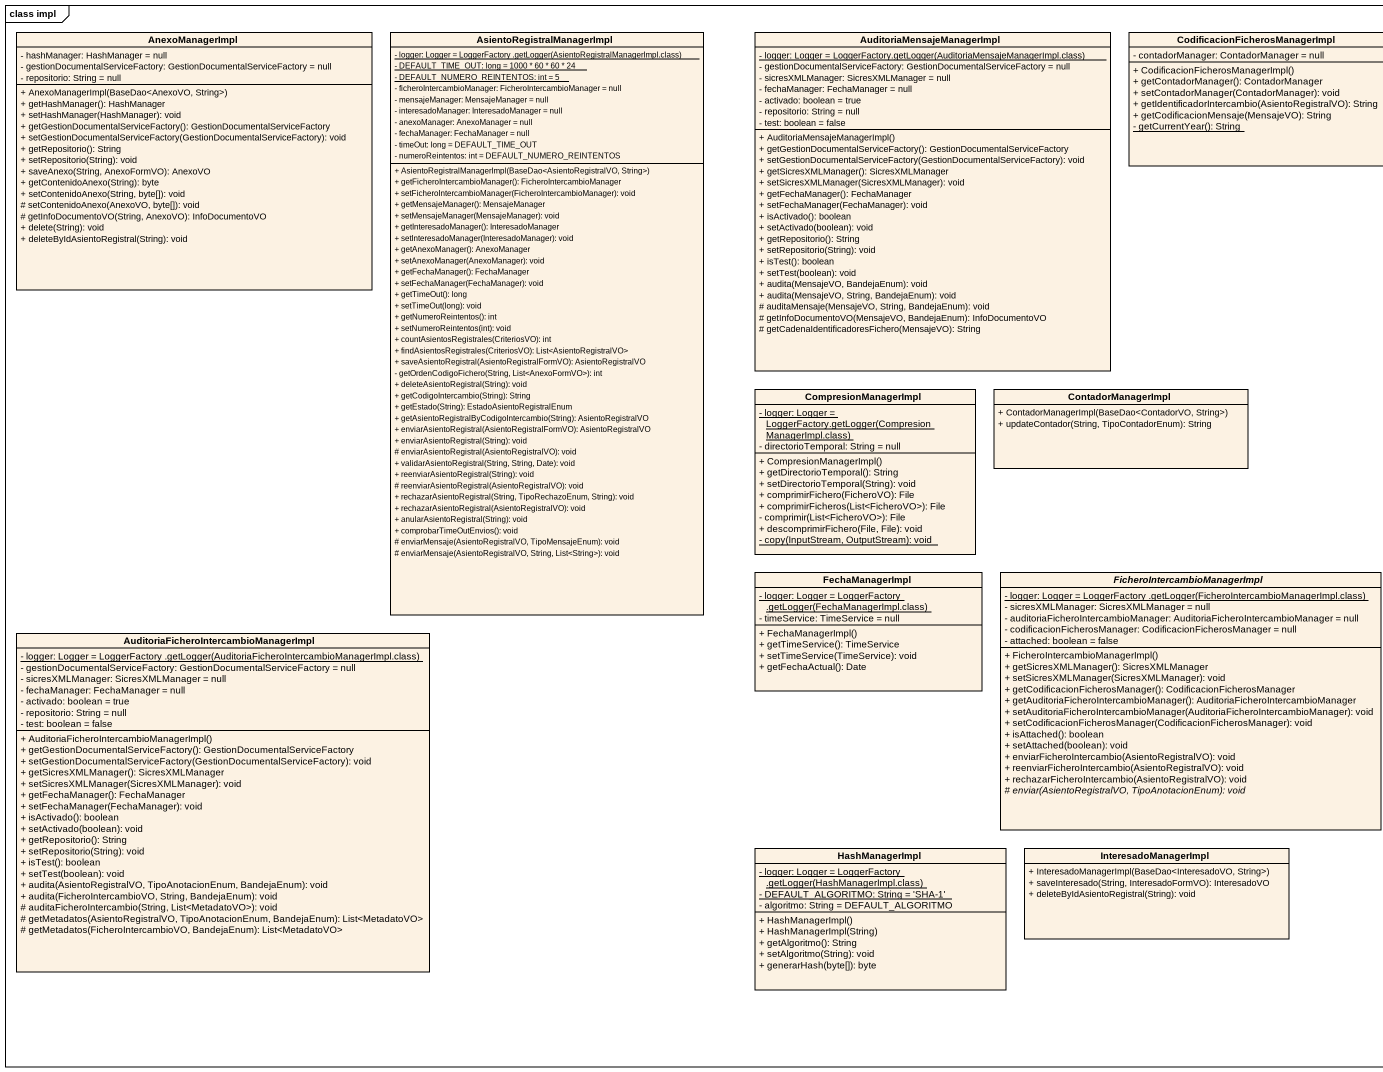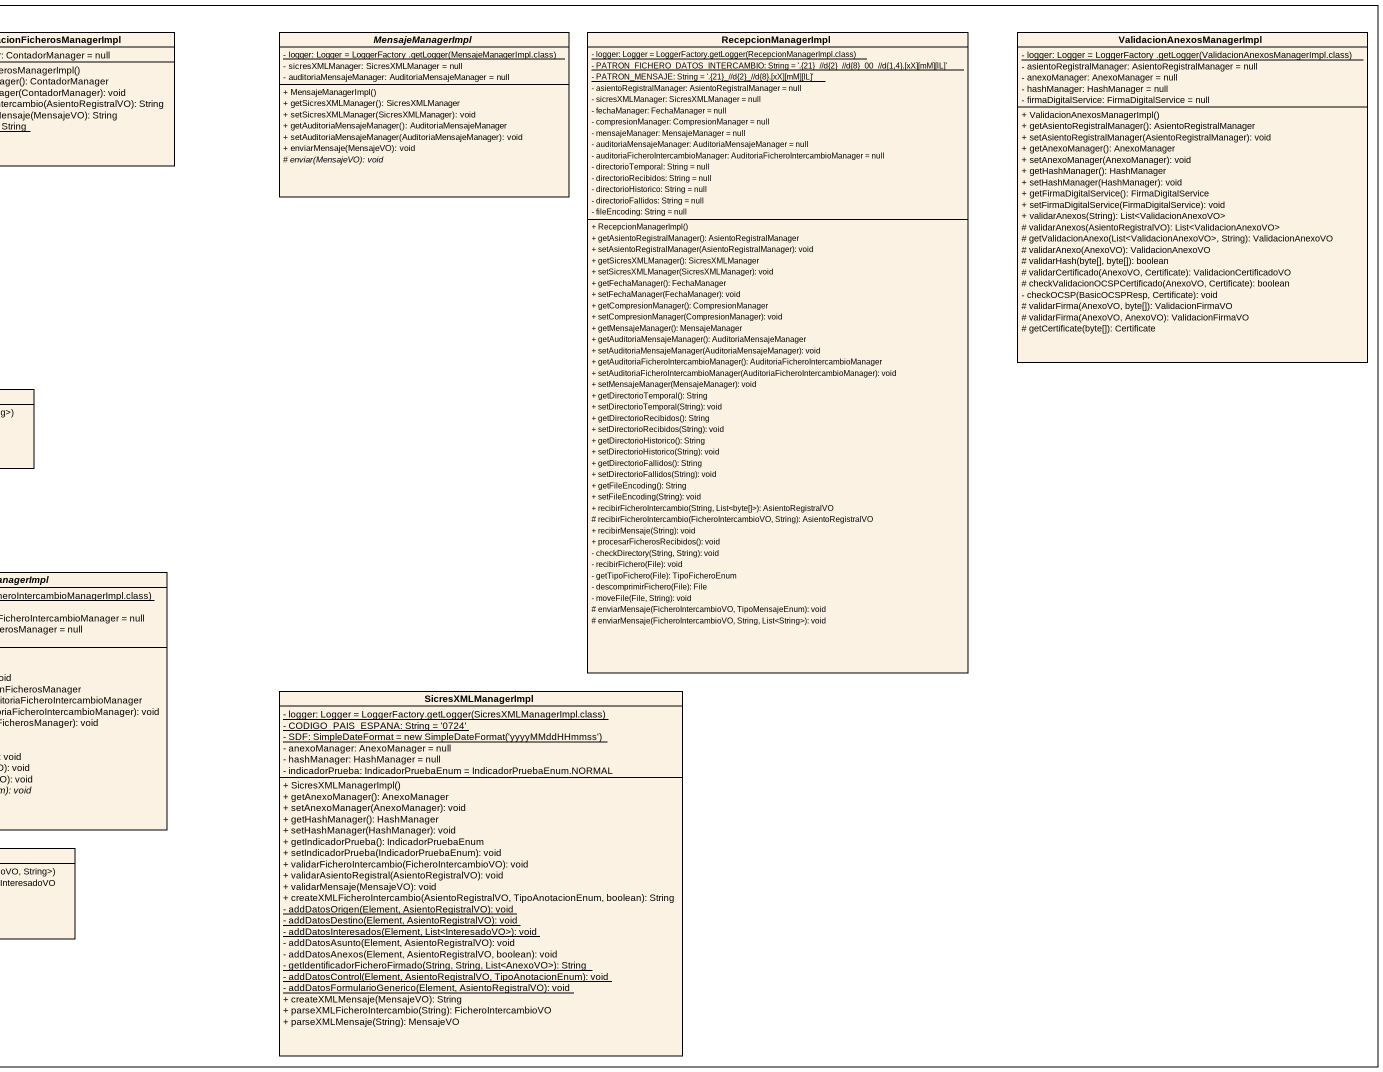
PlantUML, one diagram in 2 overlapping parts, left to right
@startuml
mainframe class impl
hide circle
hide empty members
skinparam classAttributeIconSize 0
class AnexoManagerImpl {
  - hashManager: HashManager = null
  - gestionDocumentalServiceFactory: GestionDocumentalServiceFactory = null
  - repositorio: String = null
  + AnexoManagerImpl(BaseDao<AnexoVO, String>)
  + getHashManager(): HashManager
  + setHashManager(HashManager): void
  + getGestionDocumentalServiceFactory(): GestionDocumentalServiceFactory
  + setGestionDocumentalServiceFactory(GestionDocumentalServiceFactory): void
  + getRepositorio(): String
  + setRepositorio(String): void
  + saveAnexo(String, AnexoFormVO): AnexoVO
  + getContenidoAnexo(String): byte
  + setContenidoAnexo(String, byte[]): void
  # setContenidoAnexo(AnexoVO, byte[]): void
  # getInfoDocumentoVO(String, AnexoVO): InfoDocumentoVO
  + delete(String): void
  + deleteByIdAsientoRegistral(String): void
}
class AsientoRegistralManagerImpl {
  {static} {field} - logger: Logger = LoggerFactory .getLogger(AsientoRegistralManagerImpl.class)
  {static} - DEFAULT_TIME_OUT: long = 1000 * 60 * 60 * 24
  {static} - DEFAULT_NUMERO_REINTENTOS: int = 5
  - ficheroIntercambioManager: FicheroIntercambioManager = null
  - mensajeManager: MensajeManager = null
  - interesadoManager: InteresadoManager = null
  - anexoManager: AnexoManager = null
  - fechaManager: FechaManager = null
  - timeOut: long = DEFAULT_TIME_OUT
  - numeroReintentos: int = DEFAULT_NUMERO_REINTENTOS
  + AsientoRegistralManagerImpl(BaseDao<AsientoRegistralVO, String>)
  + getFicheroIntercambioManager(): FicheroIntercambioManager
  + setFicheroIntercambioManager(FicheroIntercambioManager): void
  + getMensajeManager(): MensajeManager
  + setMensajeManager(MensajeManager): void
  + getInteresadoManager(): InteresadoManager
  + setInteresadoManager(InteresadoManager): void
  + getAnexoManager(): AnexoManager
  + setAnexoManager(AnexoManager): void
  + getFechaManager(): FechaManager
  + setFechaManager(FechaManager): void
  + getTimeOut(): long
  + setTimeOut(long): void
  + getNumeroReintentos(): int
  + setNumeroReintentos(int): void
  + countAsientosRegistrales(CriteriosVO): int
  + findAsientosRegistrales(CriteriosVO): List<AsientoRegistralVO>
  + saveAsientoRegistral(AsientoRegistralFormVO): AsientoRegistralVO
  - getOrdenCodigoFichero(String, List<AnexoFormVO>): int
  + deleteAsientoRegistral(String): void
  + getCodigoIntercambio(String): String
  + getEstado(String): EstadoAsientoRegistralEnum
  + getAsientoRegistralByCodigoIntercambio(String): AsientoRegistralVO
  + enviarAsientoRegistral(AsientoRegistralFormVO): AsientoRegistralVO
  + enviarAsientoRegistral(String): void
  # enviarAsientoRegistral(AsientoRegistralVO): void
  + validarAsientoRegistral(String, String, Date): void
  + reenviarAsientoRegistral(String): void
  # reenviarAsientoRegistral(AsientoRegistralVO): void
  + rechazarAsientoRegistral(String, TipoRechazoEnum, String): void
  + rechazarAsientoRegistral(AsientoRegistralVO): void
  + anularAsientoRegistral(String): void
  + comprobarTimeOutEnvios(): void
  # enviarMensaje(AsientoRegistralVO, TipoMensajeEnum): void
  # enviarMensaje(AsientoRegistralVO, String, List<String>): void
}
class AuditoriaMensajeManagerImpl {
  {static} {field} - logger: Logger = LoggerFactory.getLogger(AuditoriaMensajeManagerImpl.class)
  - gestionDocumentalServiceFactory: GestionDocumentalServiceFactory = null
  - sicresXMLManager: SicresXMLManager = null
  - fechaManager: FechaManager = null
  - activado: boolean = true
  - repositorio: String = null
  - test: boolean = false
  + AuditoriaMensajeManagerImpl()
  + getGestionDocumentalServiceFactory(): GestionDocumentalServiceFactory
  + setGestionDocumentalServiceFactory(GestionDocumentalServiceFactory): void
  + getSicresXMLManager(): SicresXMLManager
  + setSicresXMLManager(SicresXMLManager): void
  + getFechaManager(): FechaManager
  + setFechaManager(FechaManager): void
  + isActivado(): boolean
  + setActivado(boolean): void
  + getRepositorio(): String
  + setRepositorio(String): void
  + isTest(): boolean
  + setTest(boolean): void
  + audita(MensajeVO, BandejaEnum): void
  + audita(MensajeVO, String, BandejaEnum): void
  # auditaMensaje(MensajeVO, String, BandejaEnum): void
  # getInfoDocumentoVO(MensajeVO, BandejaEnum): InfoDocumentoVO
  # getCadenaIdentificadoresFichero(MensajeVO): String
}
class "CodificacionFicherosManagerImpl" as CodificacionFicherosManagerI {
  - contadorManager: ContadorManager = null
  + CodificacionFicherosManagerImpl()
  + getContadorManager(): ContadorManager
  + setContadorManager(ContadorManager): void
  + getIdentificadorIntercambio(AsientoRegistralVO): String
  + getCodificacionMensaje(MensajeVO): String
  {static} - getCurrentYear(): String
}
abstract class MensajeManagerImpl {
  {static} {field} - logger: Logger = LoggerFactory .getLogger(MensajeManagerImpl.class)
  - sicresXMLManager: SicresXMLManager = null
  - auditoriaMensajeManager: AuditoriaMensajeManager = null
  + MensajeManagerImpl()
  + getSicresXMLManager(): SicresXMLManager
  + setSicresXMLManager(SicresXMLManager): void
  + getAuditoriaMensajeManager(): AuditoriaMensajeManager
  + setAuditoriaMensajeManager(AuditoriaMensajeManager): void
  + enviarMensaje(MensajeVO): void
  {abstract} # enviar(MensajeVO): void
}
class RecepcionManagerImpl {
  {static} {field} - logger: Logger = LoggerFactory.getLogger(RecepcionManagerImpl.class)
  {static} - PATRON_FICHERO_DATOS_INTERCAMBIO: String = '.{21}_~//d{2}_~//d{8}_00_~//d{1,4}.[xX][mM][lL]'
  {static} - PATRON_MENSAJE: String = '.{21}_~//d{2}_~//d{8}.[xX][mM][lL]'
  - asientoRegistralManager: AsientoRegistralManager = null
  - sicresXMLManager: SicresXMLManager = null
  - fechaManager: FechaManager = null
  - compresionManager: CompresionManager = null
  - mensajeManager: MensajeManager = null
  - auditoriaMensajeManager: AuditoriaMensajeManager = null
  - auditoriaFicheroIntercambioManager: AuditoriaFicheroIntercambioManager = null
  - directorioTemporal: String = null
  - directorioRecibidos: String = null
  - directorioHistorico: String = null
  - directorioFallidos: String = null
  - fileEncoding: String = null
  + RecepcionManagerImpl()
  + getAsientoRegistralManager(): AsientoRegistralManager
  + setAsientoRegistralManager(AsientoRegistralManager): void
  + getSicresXMLManager(): SicresXMLManager
  + setSicresXMLManager(SicresXMLManager): void
  + getFechaManager(): FechaManager
  + setFechaManager(FechaManager): void
  + getCompresionManager(): CompresionManager
  + setCompresionManager(CompresionManager): void
  + getMensajeManager(): MensajeManager
  + getAuditoriaMensajeManager(): AuditoriaMensajeManager
  + setAuditoriaMensajeManager(AuditoriaMensajeManager): void
  + getAuditoriaFicheroIntercambioManager(): AuditoriaFicheroIntercambioManager
  + setAuditoriaFicheroIntercambioManager(AuditoriaFicheroIntercambioManager): void
  + setMensajeManager(MensajeManager): void
  + getDirectorioTemporal(): String
  + setDirectorioTemporal(String): void
  + getDirectorioRecibidos(): String
  + setDirectorioRecibidos(String): void
  + getDirectorioHistorico(): String
  + setDirectorioHistorico(String): void
  + getDirectorioFallidos(): String
  + setDirectorioFallidos(String): void
  + getFileEncoding(): String
  + setFileEncoding(String): void
  + recibirFicheroIntercambio(String, List<byte[]>): AsientoRegistralVO
  # recibirFicheroIntercambio(FicheroIntercambioVO, String): AsientoRegistralVO
  + recibirMensaje(String): void
  + procesarFicherosRecibidos(): void
  - checkDirectory(String, String): void
  - recibirFichero(File): void
  - getTipoFichero(File): TipoFicheroEnum
  - descomprimirFichero(File): File
  - moveFile(File, String): void
  # enviarMensaje(FicheroIntercambioVO, TipoMensajeEnum): void
  # enviarMensaje(FicheroIntercambioVO, String, List<String>): void
}
class ValidacionAnexosManagerImpl {
  {static} {field} - logger: Logger = LoggerFactory .getLogger(ValidacionAnexosManagerImpl.class)
  - asientoRegistralManager: AsientoRegistralManager = null
  - anexoManager: AnexoManager = null
  - hashManager: HashManager = null
  - firmaDigitalService: FirmaDigitalService = null
  + ValidacionAnexosManagerImpl()
  + getAsientoRegistralManager(): AsientoRegistralManager
  + setAsientoRegistralManager(AsientoRegistralManager): void
  + getAnexoManager(): AnexoManager
  + setAnexoManager(AnexoManager): void
  + getHashManager(): HashManager
  + setHashManager(HashManager): void
  + getFirmaDigitalService(): FirmaDigitalService
  + setFirmaDigitalService(FirmaDigitalService): void
  + validarAnexos(String): List<ValidacionAnexoVO>
  # validarAnexos(AsientoRegistralVO): List<ValidacionAnexoVO>
  # getValidacionAnexo(List<ValidacionAnexoVO>, String): ValidacionAnexoVO
  # validarAnexo(AnexoVO): ValidacionAnexoVO
  # validarHash(byte[], byte[]): boolean
  # validarCertificado(AnexoVO, Certificate): ValidacionCertificadoVO
  # checkValidacionOCSPCertificado(AnexoVO, Certificate): boolean
  - checkOCSP(BasicOCSPResp, Certificate): void
  # validarFirma(AnexoVO, byte[]): ValidacionFirmaVO
  # validarFirma(AnexoVO, AnexoVO): ValidacionFirmaVO
  # getCertificate(byte[]): Certificate
}
class CompresionManagerImpl {
  {static} {field} - logger: Logger = LoggerFactory.getLogger(CompresionManagerImpl.class)
  - directorioTemporal: String = null
  + CompresionManagerImpl()
  + getDirectorioTemporal(): String
  + setDirectorioTemporal(String): void
  + comprimirFichero(FicheroVO): File
  + comprimirFicheros(List<FicheroVO>): File
  - comprimir(List<FicheroVO>): File
  + descomprimirFichero(File, File): void
  {static} - copy(InputStream, OutputStream): void
}
class ContadorManagerImpl {
  + ContadorManagerImpl(BaseDao<ContadorVO, String>)
  + updateContador(String, TipoContadorEnum): String
}
class FechaManagerImpl {
  {static} {field} - logger: Logger = LoggerFactory .getLogger(FechaManagerImpl.class)
  - timeService: TimeService = null
  + FechaManagerImpl()
  + getTimeService(): TimeService
  + setTimeService(TimeService): void
  + getFechaActual(): Date
}
abstract class "FicheroIntercambioManagerImpl" as FicheroIntercambioManagerImp {
  {static} {field} - logger: Logger = LoggerFactory .getLogger(FicheroIntercambioManagerImpl.class)
  - sicresXMLManager: SicresXMLManager = null
  - auditoriaFicheroIntercambioManager: AuditoriaFicheroIntercambioManager = null
  - codificacionFicherosManager: CodificacionFicherosManager = null
  - attached: boolean = false
  + FicheroIntercambioManagerImpl()
  + getSicresXMLManager(): SicresXMLManager
  + setSicresXMLManager(SicresXMLManager): void
  + getCodificacionFicherosManager(): CodificacionFicherosManager
  + getAuditoriaFicheroIntercambioManager(): AuditoriaFicheroIntercambioManager
  + setAuditoriaFicheroIntercambioManager(AuditoriaFicheroIntercambioManager): void
  + setCodificacionFicherosManager(CodificacionFicherosManager): void
  + isAttached(): boolean
  + setAttached(boolean): void
  + enviarFicheroIntercambio(AsientoRegistralVO): void
  + reenviarFicheroIntercambio(AsientoRegistralVO): void
  + rechazarFicheroIntercambio(AsientoRegistralVO): void
  {abstract} # enviar(AsientoRegistralVO, TipoAnotacionEnum): void
}
class "AuditoriaFicheroIntercambioManagerImpl" as AuditoriaFicheroIntercambioM {
  {static} {field} - logger: Logger = LoggerFactory .getLogger(AuditoriaFicheroIntercambioManagerImpl.class)
  - gestionDocumentalServiceFactory: GestionDocumentalServiceFactory = null
  - sicresXMLManager: SicresXMLManager = null
  - fechaManager: FechaManager = null
  - activado: boolean = true
  - repositorio: String = null
  - test: boolean = false
  + AuditoriaFicheroIntercambioManagerImpl()
  + getGestionDocumentalServiceFactory(): GestionDocumentalServiceFactory
  + setGestionDocumentalServiceFactory(GestionDocumentalServiceFactory): void
  + getSicresXMLManager(): SicresXMLManager
  + setSicresXMLManager(SicresXMLManager): void
  + getFechaManager(): FechaManager
  + setFechaManager(FechaManager): void
  + isActivado(): boolean
  + setActivado(boolean): void
  + getRepositorio(): String
  + setRepositorio(String): void
  + isTest(): boolean
  + setTest(boolean): void
  + audita(AsientoRegistralVO, TipoAnotacionEnum, BandejaEnum): void
  + audita(FicheroIntercambioVO, String, BandejaEnum): void
  # auditaFicheroIntercambio(String, List<MetadatoVO>): void
  # getMetadatos(AsientoRegistralVO, TipoAnotacionEnum, BandejaEnum): List<MetadatoVO>
  # getMetadatos(FicheroIntercambioVO, BandejaEnum): List<MetadatoVO>
}
class SicresXMLManagerImpl {
  {static} {field} - logger: Logger = LoggerFactory.getLogger(SicresXMLManagerImpl.class)
  {static} - CODIGO_PAIS_ESPANA: String = '0724'
  {static} {field} - SDF: SimpleDateFormat = new SimpleDateFormat('yyyyMMddHHmmss')
  - anexoManager: AnexoManager = null
  - hashManager: HashManager = null
  - indicadorPrueba: IndicadorPruebaEnum = IndicadorPruebaEnum.NORMAL
  + SicresXMLManagerImpl()
  + getAnexoManager(): AnexoManager
  + setAnexoManager(AnexoManager): void
  + getHashManager(): HashManager
  + setHashManager(HashManager): void
  + getIndicadorPrueba(): IndicadorPruebaEnum
  + setIndicadorPrueba(IndicadorPruebaEnum): void
  + validarFicheroIntercambio(FicheroIntercambioVO): void
  + validarAsientoRegistral(AsientoRegistralVO): void
  + validarMensaje(MensajeVO): void
  + createXMLFicheroIntercambio(AsientoRegistralVO, TipoAnotacionEnum, boolean): String
  {static} - addDatosOrigen(Element, AsientoRegistralVO): void
  {static} - addDatosDestino(Element, AsientoRegistralVO): void
  {static} - addDatosInteresados(Element, List<InteresadoVO>): void
  - addDatosAsunto(Element, AsientoRegistralVO): void
  - addDatosAnexos(Element, AsientoRegistralVO, boolean): void
  {static} - getIdentificadorFicheroFirmado(String, String, List<AnexoVO>): String
  {static} - addDatosControl(Element, AsientoRegistralVO, TipoAnotacionEnum): void
  {static} - addDatosFormularioGenerico(Element, AsientoRegistralVO): void
  + createXMLMensaje(MensajeVO): String
  + parseXMLFicheroIntercambio(String): FicheroIntercambioVO
  + parseXMLMensaje(String): MensajeVO
}
class HashManagerImpl {
  {static} {field} - logger: Logger = LoggerFactory .getLogger(HashManagerImpl.class)
  {static} - DEFAULT_ALGORITMO: String = 'SHA-1'
  - algoritmo: String = DEFAULT_ALGORITMO
  + HashManagerImpl()
  + HashManagerImpl(String)
  + getAlgoritmo(): String
  + setAlgoritmo(String): void
  + generarHash(byte[]): byte
}
class InteresadoManagerImpl {
  + InteresadoManagerImpl(BaseDao<InteresadoVO, String>)
  + saveInteresado(String, InteresadoFormVO): InteresadoVO
  + deleteByIdAsientoRegistral(String): void
}
@enduml
